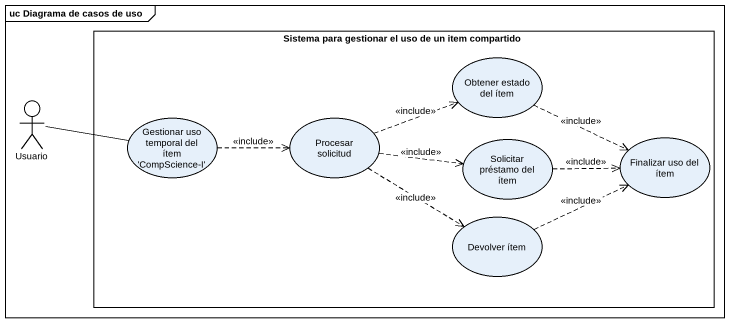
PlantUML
@startuml
mainframe uc Diagrama de casos de uso
rectangle "Sistema para gestionar el uso de un item compartido" as Sistema_para_gestionar_el {
  usecase "Obtener estado del ítem" as Obtener_estado_del_ítem
  usecase "Gestionar uso temporal del ítem 'CompScience-I'" as Gestionar_uso_temporal_del
  usecase "Procesar solicitud" as Procesar_solicitud
  usecase "Finalizar uso del ítem" as Finalizar_uso_del_ítem
  usecase "Solicitar préstamo del ítem" as Solicitar_préstamo_del_ítem
  usecase "Devolver ítem" as Devolver_ítem
}
actor Usuario
Obtener_estado_del_ítem .right.> Finalizar_uso_del_ítem : <<include>>
Usuario -right- Gestionar_uso_temporal_del
Gestionar_uso_temporal_del .right.> Procesar_solicitud : <<include>>
Procesar_solicitud .right.> Obtener_estado_del_ítem : <<include>>
Procesar_solicitud .right.> Solicitar_préstamo_del_ítem : <<include>>
Procesar_solicitud ..> Devolver_ítem : <<include>>
Solicitar_préstamo_del_ítem .right.> Finalizar_uso_del_ítem : <<include>>
Devolver_ítem .right.> Finalizar_uso_del_ítem : <<include>>
@enduml
